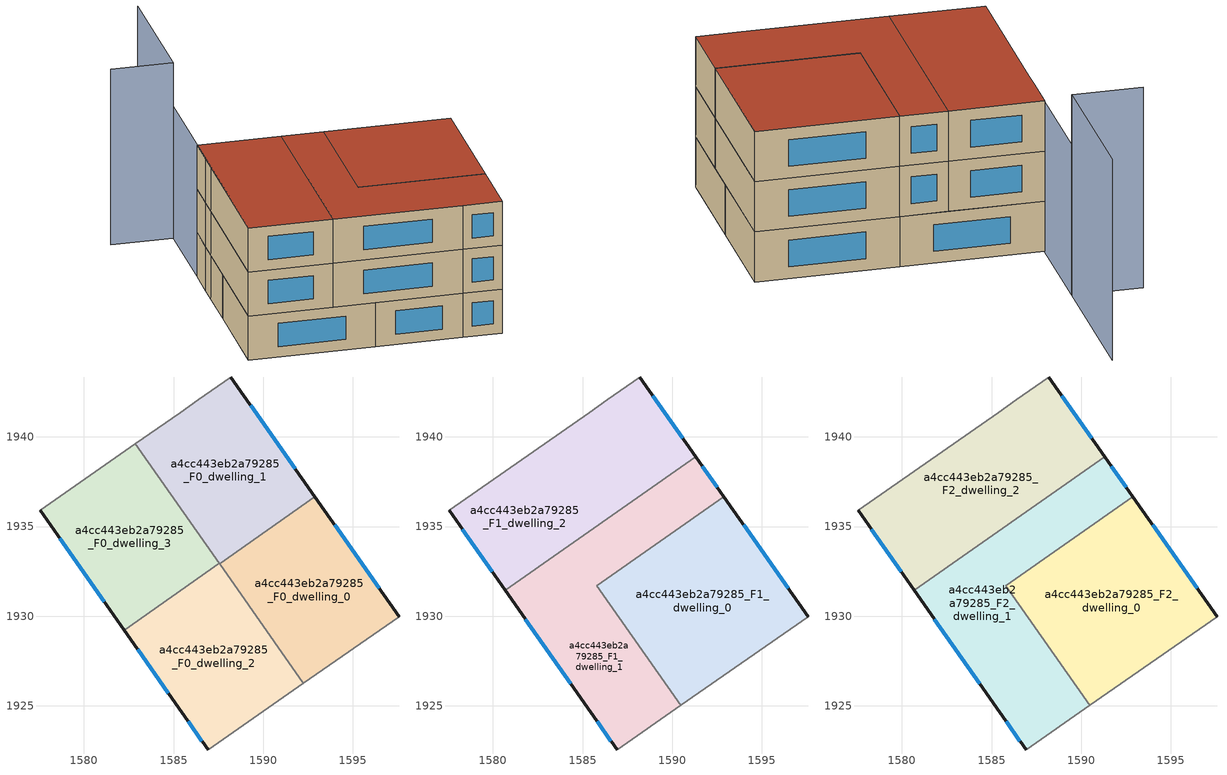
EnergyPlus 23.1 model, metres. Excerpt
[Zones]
a4cc443eb2a79285_F0_dwelling_0
 floor ground (EU_floor_Construction): 1592.88,1936.66 1597.57,1929.98 1592.24,1926.26 1587.56,1932.93 z0
 wall outside (EU_wall_Construction): 1597.57,1929.98 1592.88,1936.66 z0:3
 wall adiabatic (EU_wall_Construction): 1592.24,1926.26 1597.57,1929.98 z0:3
 wall to a4cc443eb2a79285_F0_dwelling_1 (EU_wall_Construction): 1592.88,1936.66 1587.56,1932.93 z0:3
 wall to a4cc443eb2a79285_F0_dwelling_2 (EU_wall_Construction): 1587.56,1932.93 1592.24,1926.26 z0:3
 window (EU_Window_Construction): 1596.47,1931.55 1593.98,1935.09 z0.7:2.3
 ceiling adiabatic (EU_roof_Construction): 1597.57,1929.98 1592.88,1936.66 1587.56,1932.93 1592.24,1926.26 z3
a4cc443eb2a79285_F0_dwelling_1
 floor ground (EU_floor_Construction): 1588.19,1943.33 1592.88,1936.66 1587.56,1932.93 1582.87,1939.62 1585.36,1941.36 1586.36,1942.07 z0
 wall outside (EU_wall_Construction): 1592.88,1936.66 1588.19,1943.33 z0:3
 wall adiabatic (EU_wall_Construction): 1588.19,1943.33 1586.36,1942.07 1585.36,1941.36 1582.87,1939.62 z0:3
 wall to a4cc443eb2a79285_F0_dwelling_3 (EU_wall_Construction): 1582.87,1939.62 1587.55,1932.95 z0:3
 wall to a4cc443eb2a79285_F0_dwelling_2 (EU_wall_Construction): 1587.55,1932.95 1587.56,1932.93 z0:3
 window (EU_Window_Construction): 1591.78,1938.23 1589.29,1941.77 z0.7:2.3
a4cc443eb2a79285_F0_dwelling_2
 floor ground (EU_floor_Construction): 1587.55,1932.95 1592.24,1926.26 1586.92,1922.55 1585.46,1924.63 1582.24,1929.23 z0
 wall outside (EU_wall_Construction): 1582.24,1929.23 1585.46,1924.63 1586.92,1922.55 z0:3
 wall adiabatic (EU_wall_Construction): 1586.92,1922.55 1592.24,1926.26 z0:3
 wall to a4cc443eb2a79285_F0_dwelling_3 (EU_wall_Construction): 1587.55,1932.95 1582.24,1929.23 z0:3
 window (EU_Window_Construction): 1585.81,1924.14 1586.58,1923.04 / 1583,1928.15 1584.71,1925.71 z0.7:2.3
 ceiling adiabatic (EU_roof_Construction): 1592.24,1926.26 1587.56,1932.94 1585.79,1931.7 1590.47,1925.02 z3
a4cc443eb2a79285_F0_dwelling_3
 floor ground (EU_floor_Construction): 1582.87,1939.62 1587.55,1932.95 1582.24,1929.23 1577.55,1935.91 z0
 wall outside (EU_wall_Construction): 1577.55,1935.91 1582.24,1929.23 z0:3
 wall adiabatic (EU_wall_Construction): 1582.87,1939.62 1577.55,1935.91 z0:3
 window (EU_Window_Construction): 1578.65,1934.34 1581.14,1930.8 z0.7:2.3
a4cc443eb2a79285_F1_dwelling_0
 floor adiabatic (EU_floor_Construction): 1592.88,1936.66 1597.57,1929.98 1590.47,1925.02 1585.79,1931.7 z3
 wall outside (EU_wall_Construction): 1597.57,1929.98 1592.88,1936.66 z3:6
 wall to a4cc443eb2a79285_F1_dwelling_1 (EU_wall_Construction): 1592.88,1936.66 1585.79,1931.7 1590.47,1925.02 z3:6
 wall adiabatic (EU_wall_Construction): 1590.47,1925.02 1597.57,1929.98 z3:6
 window (EU_Window_Construction): 1596.47,1931.55 1593.98,1935.09 z3.7:5.3
a4cc443eb2a79285_F1_dwelling_1
 floor to a4cc443eb2a79285_F0_dwelling_2 (EU_floor_Construction): 1587.56,1932.94 1585.79,1931.7 1590.47,1925.02 1586.92,1922.55 1585.46,1924.63 1582.24,1929.23 1587.55,1932.95 z3
 floor to a4cc443eb2a79285_F0_dwelling_1 (EU_floor_Construction): 1591.31,1938.89 1592.87,1936.66 1587.56,1932.94 1586,1935.17 z3
 floor to a4cc443eb2a79285_F0_dwelling_3 (EU_floor_Construction): 1586,1935.17 1587.55,1932.95 1582.24,1929.23 1580.68,1931.44 z3
 wall outside (EU_wall_Construction): 1580.68,1931.44 1585.46,1924.63 1586.92,1922.55 / 1592.88,1936.66 1591.31,1938.89 z3:6
 wall adiabatic (EU_wall_Construction): 1586.92,1922.55 1590.47,1925.02 z3:6
 wall to a4cc443eb2a79285_F1_dwelling_2 (EU_wall_Construction): 1591.31,1938.89 1580.68,1931.44 z3:6
 window (EU_Window_Construction): 1585.81,1924.14 1586.58,1923.04 / 1581.81,1929.84 1584.34,1926.23 / 1592.51,1937.19 1591.68,1938.37 z3.7:5.3
a4cc443eb2a79285_F1_dwelling_2
 floor to a4cc443eb2a79285_F0_dwelling_1 (EU_floor_Construction): 1588.19,1943.33 1591.31,1938.89 1586,1935.17 1582.87,1939.62 1585.36,1941.36 1586.36,1942.07 z3
 floor to a4cc443eb2a79285_F0_dwelling_3 (EU_floor_Construction): 1582.87,1939.62 1586,1935.17 1580.68,1931.44 1577.55,1935.91 z3
 wall outside (EU_wall_Construction): 1591.31,1938.89 1588.19,1943.33 / 1577.55,1935.91 1580.68,1931.44 z3:6
 wall adiabatic (EU_wall_Construction): 1588.19,1943.33 1586.36,1942.07 1585.36,1941.36 1577.55,1935.91 z3:6
 window (EU_Window_Construction): 1590.58,1939.94 1588.92,1942.29 / 1578.28,1934.86 1579.95,1932.49 z3.7:5.3
a4cc443eb2a79285_F2_dwelling_0
 floor to a4cc443eb2a79285_F1_dwelling_0 (EU_floor_Construction): 1592.88,1936.66 1597.57,1929.98 1590.47,1925.02 1585.79,1931.7 z6
 wall outside (EU_wall_Construction): 1597.57,1929.98 1592.88,1936.66 z6:9
 wall to a4cc443eb2a79285_F2_dwelling_1 (EU_wall_Construction): 1592.88,1936.66 1585.79,1931.7 1590.47,1925.02 z6:9
 wall adiabatic (EU_wall_Construction): 1590.47,1925.02 1597.57,1929.98 z6:9
 window (EU_Window_Construction): 1596.47,1931.55 1593.98,1935.09 z6.7:8.3
 roof outside (EU_roof_Construction): 1597.57,1929.98 1592.88,1936.66 1585.79,1931.7 1590.47,1925.02 z9
a4cc443eb2a79285_F2_dwelling_1
 floor to a4cc443eb2a79285_F1_dwelling_1 (EU_floor_Construction): 1591.31,1938.89 1592.88,1936.66 1585.79,1931.7 1590.47,1925.02 1586.92,1922.55 1585.46,1924.63 1580.68,1931.44 z6
 wall outside (EU_wall_Construction): 1580.68,1931.44 1585.46,1924.63 1586.92,1922.55 / 1592.88,1936.66 1591.31,1938.89 z6:9
 wall adiabatic (EU_wall_Construction): 1586.92,1922.55 1590.47,1925.02 z6:9
 wall to a4cc443eb2a79285_F2_dwelling_2 (EU_wall_Construction): 1591.31,1938.89 1580.68,1931.44 z6:9
 window (EU_Window_Construction): 1585.81,1924.14 1586.58,1923.04 / 1581.81,1929.84 1584.34,1926.23 / 1592.51,1937.19 1591.68,1938.37 z6.7:8.3
 roof outside (EU_roof_Construction): 1590.47,1925.02 1585.79,1931.7 1592.88,1936.66 1591.31,1938.89 1580.68,1931.44 1585.46,1924.63 1586.92,1922.55 z9
a4cc443eb2a79285_F2_dwelling_2
 floor to a4cc443eb2a79285_F1_dwelling_2 (EU_floor_Construction): 1588.19,1943.33 1591.31,1938.89 1580.68,1931.44 1577.55,1935.91 1585.36,1941.36 1586.36,1942.07 z6
 wall outside (EU_wall_Construction): 1591.31,1938.89 1588.19,1943.33 / 1577.55,1935.91 1580.68,1931.44 z6:9
 wall adiabatic (EU_wall_Construction): 1588.19,1943.33 1586.36,1942.07 1585.36,1941.36 1577.55,1935.91 z6:9
 window (EU_Window_Construction): 1590.58,1939.94 1588.92,1942.29 / 1578.28,1934.86 1579.95,1932.49 z6.7:8.3
 roof outside (EU_roof_Construction): 1591.31,1938.89 1588.19,1943.33 1586.36,1942.07 1585.36,1941.36 1577.55,1935.91 1580.68,1931.44 z9
shading: 1593.14,1946.79 1577.58,1935.87 z0:9; 1600.37,1951.86 1593.14,1946.79 / 1593.14,1946.79 1590.84,1950.07 z0:12
[Building]
EU S2 Campaign: North Axis=0; Terrain=City; Solar Distribution=FullExterior
[Site:Location]
Budapest.Ferenc.Liszt.Intl.AP: Latitude=47.437; Longitude=19.256; Time Zone=1; Elevation=185
[SizingPeriod:WeatherFileDays]
AnnualSizingPeriod: Begin Month=1; Begin Day of Month=1; End Month=12; End Day of Month=31; Day of Week for Start Day=Monday; Use Weather File Daylight Saving Period=No; Use Weather File Rain and Snow Indicators=No
[MATERIAL]
EU_InternalMass_Material: Roughness=MediumRough; Thickness=0.1; Conductivity=1; Density=1800; Specific Heat=900; Thermal Absorptance=0.9; Solar Absorptance=0.7; Visible Absorptance=0.7
[MATERIAL:NOMASS] Roughness=MediumRough; Thermal Absorptance=0.9; Solar Absorptance=0.7; Visible Absorptance=0.7
Name | Thermal Resistance
EU_wall_NoMass | 0.832559
EU_roof_NoMass | 1.39638
EU_floor_NoMass | 0.872794
[WINDOWMATERIAL:SIMPLEGLAZINGSYSTEM]
EU_Window_SimpleGlazing: UFactor=2.79869; Solar Heat Gain Coefficient=0.75; Visible Transmittance=0.75
[CONSTRUCTION]
EU_wall_Construction: EU_wall_NoMass
EU_roof_Construction: EU_roof_NoMass
EU_floor_Construction: EU_floor_NoMass
EU_Window_Construction: EU_Window_SimpleGlazing
EU_InternalMass_Construction: EU_InternalMass_Material
[ZONE] Type=1; Multiplier=1; Ceiling Height=autocalculate; Floor Area=autocalculate; Part of Total Floor Area=Yes
Name | Volume
a4cc443eb2a79285_F0_dwelling_0 | 158.874
a4cc443eb2a79285_F1_dwelling_0; a4cc443eb2a79285_F2_dwelling_0 | 211.837
a4cc443eb2a79285_F0_dwelling_1 | 158.869
a4cc443eb2a79285_F1_dwelling_1; a4cc443eb2a79285_F2_dwelling_1 | 211.83
a4cc443eb2a79285_F0_dwelling_2 | 158.863
a4cc443eb2a79285_F1_dwelling_2; a4cc443eb2a79285_F2_dwelling_2 | 211.818
a4cc443eb2a79285_F0_dwelling_3 | 158.857
[INTERNALMASS] Construction=EU_InternalMass_Construction
Name | Zone or ZoneList | Surface Area
a4cc443eb2a79285_F0_dwelling_0_EU_InternalMass | a4cc443eb2a79285_F0_dwelling_0 | 52.9573
a4cc443eb2a79285_F0_dwelling_1_EU_InternalMass | a4cc443eb2a79285_F0_dwelling_1 | 52.9564
a4cc443eb2a79285_F0_dwelling_2_EU_InternalMass | a4cc443eb2a79285_F0_dwelling_2 | 52.9529
a4cc443eb2a79285_F0_dwelling_3_EU_InternalMass | a4cc443eb2a79285_F0_dwelling_3 | 52.954
a4cc443eb2a79285_F1_dwelling_0_EU_InternalMass | a4cc443eb2a79285_F1_dwelling_0 | 70.6114
a4cc443eb2a79285_F1_dwelling_1_EU_InternalMass | a4cc443eb2a79285_F1_dwelling_1 | 70.6098
a4cc443eb2a79285_F1_dwelling_2_EU_InternalMass | a4cc443eb2a79285_F1_dwelling_2 | 70.609
a4cc443eb2a79285_F2_dwelling_0_EU_InternalMass | a4cc443eb2a79285_F2_dwelling_0 | 70.6114
a4cc443eb2a79285_F2_dwelling_1_EU_InternalMass | a4cc443eb2a79285_F2_dwelling_1 | 70.6098
a4cc443eb2a79285_F2_dwelling_2_EU_InternalMass | a4cc443eb2a79285_F2_dwelling_2 | 70.609
[OTHEREQUIPMENT] Fuel Type=Electricity; Design Level Calculation Method=Watts/Area; Power per Zone Floor Area=1; Fraction Latent=0; Fraction Radiant=0; Fraction Lost=0; Carbon Dioxide Generation Rate=0; EndUse Subcategory=EU_Step8_InternalGains
Name | Zone or ZoneList or Space or SpaceList | Schedule
EU_Step8_InternalGain_a4cc443eb2a79285_F0_dwelling_0_f000 | a4cc443eb2a79285_F0_dwelling_0 | EU_Step8_GainSchedule_a4cc443eb2a79285_F0_dwelling_0_f000
EU_Step8_InternalGain_a4cc443eb2a79285_F0_dwelling_1_f000 | a4cc443eb2a79285_F0_dwelling_1 | EU_Step8_GainSchedule_a4cc443eb2a79285_F0_dwelling_1_f000
EU_Step8_InternalGain_a4cc443eb2a79285_F0_dwelling_2_f000 | a4cc443eb2a79285_F0_dwelling_2 | EU_Step8_GainSchedule_a4cc443eb2a79285_F0_dwelling_2_f000
EU_Step8_InternalGain_a4cc443eb2a79285_F0_dwelling_3_f000 | a4cc443eb2a79285_F0_dwelling_3 | EU_Step8_GainSchedule_a4cc443eb2a79285_F0_dwelling_3_f000
EU_Step8_InternalGain_a4cc443eb2a79285_F1_dwelling_0_f000 | a4cc443eb2a79285_F1_dwelling_0 | EU_Step8_GainSchedule_a4cc443eb2a79285_F1_dwelling_0_f000
EU_Step8_InternalGain_a4cc443eb2a79285_F1_dwelling_1_f000 | a4cc443eb2a79285_F1_dwelling_1 | EU_Step8_GainSchedule_a4cc443eb2a79285_F1_dwelling_1_f000
EU_Step8_InternalGain_a4cc443eb2a79285_F1_dwelling_2_f000 | a4cc443eb2a79285_F1_dwelling_2 | EU_Step8_GainSchedule_a4cc443eb2a79285_F1_dwelling_2_f000
EU_Step8_InternalGain_a4cc443eb2a79285_F2_dwelling_0_f000 | a4cc443eb2a79285_F2_dwelling_0 | EU_Step8_GainSchedule_a4cc443eb2a79285_F2_dwelling_0_f000
EU_Step8_InternalGain_a4cc443eb2a79285_F2_dwelling_1_f000 | a4cc443eb2a79285_F2_dwelling_1 | EU_Step8_GainSchedule_a4cc443eb2a79285_F2_dwelling_1_f000
EU_Step8_InternalGain_a4cc443eb2a79285_F2_dwelling_2_f000 | a4cc443eb2a79285_F2_dwelling_2 | EU_Step8_GainSchedule_a4cc443eb2a79285_F2_dwelling_2_f000
[ZONEVENTILATION:DESIGNFLOWRATE] Schedule=EU_AlwaysOn; Design Flow Rate Calculation Method=AirChanges/Hour; Air Changes per Hour=0.475469; Ventilation Type=Natural; Fan Pressure Rise=0; Fan Total Efficiency=1; Constant Term Coefficient=1; Temperature Term Coefficient=0; Velocity Term Coefficient=0; Velocity Squared Term Coefficient=0; Minimum Indoor Temperature=-100; Maximum Indoor Temperature=100; Delta Temperature=-100; Minimum Outdoor Temperature=-100; Maximum Outdoor Temperature=100; Maximum Wind Speed=40
Name | Zone or ZoneList or Space or SpaceList
EU_ConstantAir_a4cc443eb2a79285_F0_dwelling_0 | a4cc443eb2a79285_F0_dwelling_0
EU_ConstantAir_a4cc443eb2a79285_F0_dwelling_1 | a4cc443eb2a79285_F0_dwelling_1
EU_ConstantAir_a4cc443eb2a79285_F0_dwelling_2 | a4cc443eb2a79285_F0_dwelling_2
EU_ConstantAir_a4cc443eb2a79285_F0_dwelling_3 | a4cc443eb2a79285_F0_dwelling_3
EU_ConstantAir_a4cc443eb2a79285_F1_dwelling_0 | a4cc443eb2a79285_F1_dwelling_0
EU_ConstantAir_a4cc443eb2a79285_F1_dwelling_1 | a4cc443eb2a79285_F1_dwelling_1
EU_ConstantAir_a4cc443eb2a79285_F1_dwelling_2 | a4cc443eb2a79285_F1_dwelling_2
EU_ConstantAir_a4cc443eb2a79285_F2_dwelling_0 | a4cc443eb2a79285_F2_dwelling_0
EU_ConstantAir_a4cc443eb2a79285_F2_dwelling_1 | a4cc443eb2a79285_F2_dwelling_1
EU_ConstantAir_a4cc443eb2a79285_F2_dwelling_2 | a4cc443eb2a79285_F2_dwelling_2
[HVACTEMPLATE:THERMOSTAT] Constant Heating Setpoint=20; Constant Cooling Setpoint=50
EU_HeatOnly_a4cc443eb2a79285_F0_dwelling_0; EU_HeatOnly_a4cc443eb2a79285_F0_dwelling_1; EU_HeatOnly_a4cc443eb2a79285_F0_dwelling_2; EU_HeatOnly_a4cc443eb2a79285_F0_dwelling_3; EU_HeatOnly_a4cc443eb2a79285_F1_dwelling_0; EU_HeatOnly_a4cc443eb2a79285_F1_dwelling_1; EU_HeatOnly_a4cc443eb2a79285_F1_dwelling_2; EU_HeatOnly_a4cc443eb2a79285_F2_dwelling_0; EU_HeatOnly_a4cc443eb2a79285_F2_dwelling_1; EU_HeatOnly_a4cc443eb2a79285_F2_dwelling_2
[HVACTEMPLATE:ZONE:IDEALLOADSAIRSYSTEM] System Availability Schedule=EU_AlwaysOn; Maximum Heating Supply Air Temperature=50; Minimum Cooling Supply Air Temperature=13; Maximum Heating Supply Air Humidity Ratio=0.0156; Minimum Cooling Supply Air Humidity Ratio=0.0077; Heating Limit=NoLimit; Cooling Limit=NoLimit; Heating Availability Schedule=EU_AlwaysOn; Cooling Availability Schedule=EU_CoolingOff; Dehumidification Control Type=ConstantSensibleHeatRatio; Cooling Sensible Heat Ratio=0.7; Dehumidification Setpoint=60; Humidification Control Type=None; Humidification Setpoint=30; Outdoor Air Method=None; Outdoor Air Flow Rate per Person=0.00944; Outdoor Air Flow Rate per Zone Floor Area=0; Outdoor Air Flow Rate per Zone=0; Demand Controlled Ventilation Type=None; Outdoor Air Economizer Type=NoEconomizer; Heat Recovery Type=None; Sensible Heat Recovery Effectiveness=0.7; Latent Heat Recovery Effectiveness=0.65
Name | Template Thermostat
a4cc443eb2a79285_F0_dwelling_0 | EU_HeatOnly_a4cc443eb2a79285_F0_dwelling_0
a4cc443eb2a79285_F0_dwelling_1 | EU_HeatOnly_a4cc443eb2a79285_F0_dwelling_1
a4cc443eb2a79285_F0_dwelling_2 | EU_HeatOnly_a4cc443eb2a79285_F0_dwelling_2
a4cc443eb2a79285_F0_dwelling_3 | EU_HeatOnly_a4cc443eb2a79285_F0_dwelling_3
a4cc443eb2a79285_F1_dwelling_0 | EU_HeatOnly_a4cc443eb2a79285_F1_dwelling_0
a4cc443eb2a79285_F1_dwelling_1 | EU_HeatOnly_a4cc443eb2a79285_F1_dwelling_1
a4cc443eb2a79285_F1_dwelling_2 | EU_HeatOnly_a4cc443eb2a79285_F1_dwelling_2
a4cc443eb2a79285_F2_dwelling_0 | EU_HeatOnly_a4cc443eb2a79285_F2_dwelling_0
a4cc443eb2a79285_F2_dwelling_1 | EU_HeatOnly_a4cc443eb2a79285_F2_dwelling_1
a4cc443eb2a79285_F2_dwelling_2 | EU_HeatOnly_a4cc443eb2a79285_F2_dwelling_2
[SIZING:ZONE] Zone Cooling Design Supply Air Temperature Input Method=SupplyAirTemperature; Zone Cooling Design Supply Air Temperature=13; Zone Heating Design Supply Air Temperature Input Method=SupplyAirTemperature; Zone Heating Design Supply Air Temperature=50; Zone Cooling Design Supply Air Humidity Ratio=0.008; Zone Heating Design Supply Air Humidity Ratio=0.008; Cooling Design Air Flow Method=DesignDay; Cooling Design Air Flow Rate=0; Cooling Minimum Air Flow per Zone Floor Area=0.000762; Cooling Minimum Air Flow=0; Cooling Minimum Air Flow Fraction=0.2; Heating Design Air Flow Method=DesignDay; Heating Design Air Flow Rate=0; Heating Maximum Air Flow per Zone Floor Area=0.002032; Heating Maximum Air Flow=0.141576; Heating Maximum Air Flow Fraction=0.3; Account for Dedicated Outdoor Air System=No; Dedicated Outdoor Air System Control Strategy=NeutralSupplyAir; Dedicated Outdoor Air Low Setpoint Temperature for Design=autosize; Dedicated Outdoor Air High Setpoint Temperature for Design=autosize; Zone Load Sizing Method=Sensible Load Only No Latent Load; Zone Latent Cooling Design Supply Air Humidity Ratio Input Method=HumidityRatioDifference; Zone Cooling Design Supply Air Humidity Ratio Difference=0.005; Zone Latent Heating Design Supply Air Humidity Ratio Input Method=HumidityRatioDifference; Zone Humidification Design Supply Air Humidity Ratio Difference=0.005
a4cc443eb2a79285_F0_dwelling_0; a4cc443eb2a79285_F0_dwelling_1; a4cc443eb2a79285_F0_dwelling_2; a4cc443eb2a79285_F0_dwelling_3; a4cc443eb2a79285_F1_dwelling_0; a4cc443eb2a79285_F1_dwelling_1; a4cc443eb2a79285_F1_dwelling_2; a4cc443eb2a79285_F2_dwelling_0; a4cc443eb2a79285_F2_dwelling_1; a4cc443eb2a79285_F2_dwelling_2
[SCHEDULE:CONSTANT]
Name | Hourly Value
EU_AlwaysOn | 1
EU_CoolingOff | 0
[SCHEDULE:FILE] Column Number=1; Rows to Skip at Top=0; Number of Hours of Data=8760; Column Separator=Comma; Interpolate to Timestep=No; Minutes per Item=60; Adjust Schedule for Daylight Savings=Yes
Name | File
EU_Step8_GainSchedule_a4cc443eb2a79285_F0_dwelling_0_f000 | ../../schedules/a4cc443eb2a79285/a4cc443eb2a79285_F0_dwelling_0_f000_gain.csv
EU_Step8_GainSchedule_a4cc443eb2a79285_F0_dwelling_1_f000 | ../../schedules/a4cc443eb2a79285/a4cc443eb2a79285_F0_dwelling_1_f000_gain.csv
EU_Step8_GainSchedule_a4cc443eb2a79285_F0_dwelling_2_f000 | ../../schedules/a4cc443eb2a79285/a4cc443eb2a79285_F0_dwelling_2_f000_gain.csv
EU_Step8_GainSchedule_a4cc443eb2a79285_F0_dwelling_3_f000 | ../../schedules/a4cc443eb2a79285/a4cc443eb2a79285_F0_dwelling_3_f000_gain.csv
EU_Step8_GainSchedule_a4cc443eb2a79285_F1_dwelling_0_f000 | ../../schedules/a4cc443eb2a79285/a4cc443eb2a79285_F1_dwelling_0_f000_gain.csv
EU_Step8_GainSchedule_a4cc443eb2a79285_F1_dwelling_1_f000 | ../../schedules/a4cc443eb2a79285/a4cc443eb2a79285_F1_dwelling_1_f000_gain.csv
EU_Step8_GainSchedule_a4cc443eb2a79285_F1_dwelling_2_f000 | ../../schedules/a4cc443eb2a79285/a4cc443eb2a79285_F1_dwelling_2_f000_gain.csv
EU_Step8_GainSchedule_a4cc443eb2a79285_F2_dwelling_0_f000 | ../../schedules/a4cc443eb2a79285/a4cc443eb2a79285_F2_dwelling_0_f000_gain.csv
EU_Step8_GainSchedule_a4cc443eb2a79285_F2_dwelling_1_f000 | ../../schedules/a4cc443eb2a79285/a4cc443eb2a79285_F2_dwelling_1_f000_gain.csv
EU_Step8_GainSchedule_a4cc443eb2a79285_F2_dwelling_2_f000 | ../../schedules/a4cc443eb2a79285/a4cc443eb2a79285_F2_dwelling_2_f000_gain.csv
